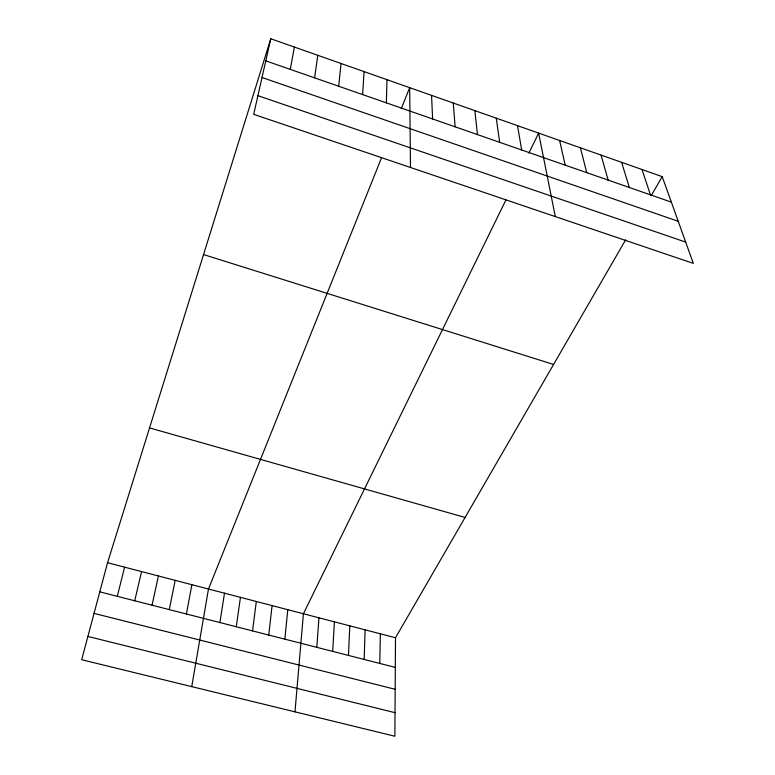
<?xml version="1.0" encoding="UTF-8"?>
<svg xmlns="http://www.w3.org/2000/svg" width="775" height="775" viewBox="0 0 775 775"><rect width="100%" height="100%" fill="white"/><g stroke="black" fill="none" stroke-linecap="round" stroke-linejoin="round"><path stroke-width="1.16" d="M625.638 239.872L395.502 637.757L394.872 736.25L81.695 659.738L107.551 562.718L270.785 38.75L662.218 176.632L693.305 263.384L253.696 114.322L270.785 38.75M379.779 663.439L380.351 633.805M386.367 102.852L386.967 79.67M364.163 659.447L365.112 629.842M348.459 655.427L349.806 625.851M332.678 651.397L334.422 621.841M362.632 94.579L364.076 71.61M316.82 647.338L318.951 617.811M294.984 711.847L303.412 613.761L505.92 199.969M284.851 639.162L287.787 609.692M338.704 86.248L341.019 63.492M268.741 635.045L272.093 605.595M252.543 630.908L256.312 601.487M236.268 626.743L240.444 597.351M314.592 77.849L317.789 55.306M219.897 622.558L224.498 593.195M191.745 686.621L208.475 589.019L381.532 157.8M290.286 69.382L294.374 47.062M186.407 613.994L191.88 584.689M169.27 609.615L175.189 580.349M152.045 605.207L158.42 575.97M134.724 600.78L141.554 571.582M117.296 596.324L124.591 567.164M401.256 108.655L409.675 87.672L410.498 167.497M528.86 153.101L538.644 133.097L555.297 216.593M651.184 195.707L662.218 176.632M87.895 636.449L395.027 712.69M94.046 613.383L395.173 689.295M99.781 591.838L395.318 667.411M107.551 562.718L395.502 637.757M149.546 427.916L465.097 517.448M203.554 254.568L553.583 364.453M257.91 95.664L685.681 242.1M262.018 77.51L678.222 221.301M265.786 60.847L671.363 202.139M641.981 169.502L650.438 194.854M621.608 162.324L629.368 187.511M601.08 155.097L608.143 180.12M580.417 147.812L586.762 172.67M559.608 140.488L565.227 165.162M517.535 125.666L521.672 149.992M496.271 118.178L499.652 142.319M474.852 110.631L477.468 134.588M453.288 103.036L455.119 126.809M431.559 95.383L432.605 118.962"/></g></svg>
